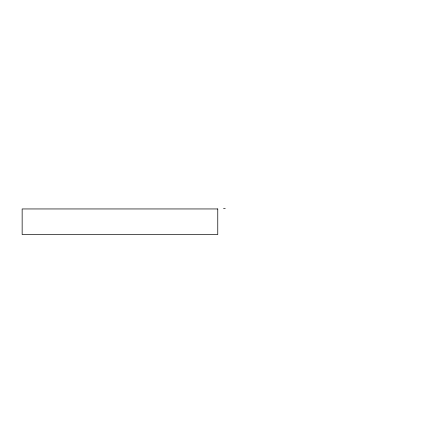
<?xml version="1.0" encoding="UTF-8"?>
<svg xmlns="http://www.w3.org/2000/svg" width="443" height="443" viewBox="0 0 443 443"><rect width="100%" height="100%" fill="white"/><g stroke="black" fill="none" stroke-linecap="round" stroke-linejoin="round"><path stroke-width="0.66" d="M223.543 208.459L225.238 208.459M217.762 208.952L22.15 208.952L22.15 234.541L217.762 234.541L217.762 208.952"/></g></svg>
